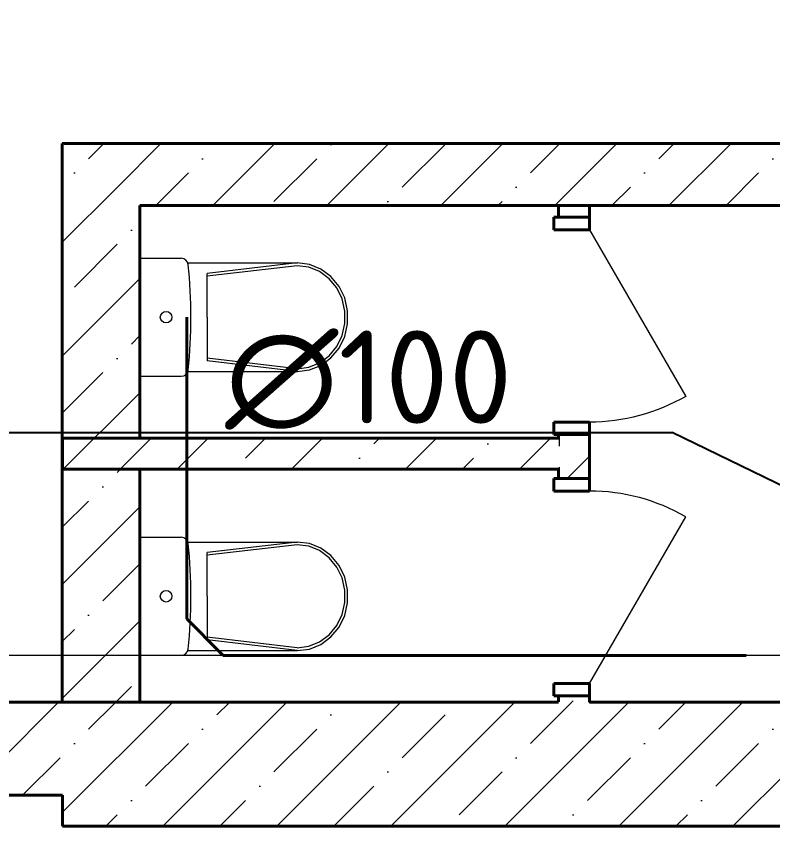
# Model space of a CAD drawing. Header units: feet. Extents: x -10410 to 374725, y -46422 to 88923.
# Drawn here: x 11671 to 14110, y 45212 to 47846 of the extents above; entities that cross this region are included whole.
import ezdxf
from ezdxf import colors
from ezdxf.entities.mleader import LeaderData, LeaderLine
from ezdxf.enums import TextEntityAlignment as Align
from ezdxf.math import Vec2, Vec3

# ---------------------------------------------------------------- set-up
doc = ezdxf.new("R2010")
doc.units = ezdxf.units.FT
doc.header["$MEASUREMENT"] = 0
doc.set_wipeout_variables(frame=1)
doc.linetypes.add('Wipeout_Contour', pattern=[1000, 0, -1000])
doc.linetypes.add('Штрихпунктирная', pattern=[670.277762, 352.777767, -176.388884, 0, -141.111112])
for name, color, linetype in [('Двери ArchiCAD', 7, 'Continuous'), ('Интерьер - Мебель', 7, 'Continuous'), ('Конструктив - Стены Несущие', 7, 'Continuous'), ('Элемент Модели - Оси', 7, 'Continuous')]:
    doc.layers.add(name, color=color, linetype=linetype)
for name, color, linetype, lineweight in [('Двери ArchiCAD_Ном._пера__1', 7, 'Continuous', 20), ('Двери ArchiCAD_Ном._пера__21', 7, 'Continuous', 40), ('Двери ArchiCAD_Ном._пера__74', 255, 'Continuous', 0), ('Интерьер - Мебель_Ном._пера__2', 8, 'Continuous', 20), ('канализация', 30, 'Continuous', 40), ('Конструктив - Стены Несущие_Ном._пера__21', 7, 'Continuous', 40), ('Элемент Модели - Оси_Ном._пера__1', 7, 'Continuous', 20)]:
    doc.layers.add(name, color=color, linetype=linetype, lineweight=lineweight)
doc.layers.add('Конструктив - Стены Несущие_Ном._пера__170', color=7, linetype='Continuous', lineweight=5, true_color=0x9f9f00)
doc.layers.add('Элемент Модели - Оси_Ном._пера__94', color=7, linetype='Continuous', lineweight=5, true_color=0xdc4f00)
doc.styles.get("Standard").update_dxf_attribs({"font": 'isocpeur.ttf'})
doc.styles.add('СГЕНЕРИР_СТИЛЬ_1', font='arial.ttf')
pattern_1 = [(45, (0, 0), (-183.8478, 183.8478), []), (45, (-91.92, 91.92), (-183.8478, 183.8478), [195, -65, 0, -65])]

# ---------------------------------------------------------------- blocks, each defined once
blk = doc.blocks.new('Стена_14', base_point=(0, 3400))
at = {"color": 254, "linetype": 'Wipeout_Contour', "lineweight": 0, "ltscale": 54910.805733}
blk.add_wipeout([(7795.6, 3400), (7795.6, 3300), (7795.6, 3185), (7795.6, 3100), (10051.3, 3100), (10051.3, 3400)], dxfattribs=at).dxf.layer = 'Конструктив - Стены Несущие'
at = {"layer": 'Конструктив - Стены Несущие_Ном._пера__170', "linetype": 'Continuous'}
h = blk.add_hatch(dxfattribs=at)
h.set_pattern_fill('ЖЕЛЕЗОБЕТОН', color=256, style=0, pattern_type=2)
h.set_pattern_definition(pattern_1)
h.paths.add_polyline_path([(7795.6, 3400), (7795.6, 3300), (7795.6, 3185), (7795.6, 3100), (10051.3, 3100), (10051.3, 3400)])
at = {"layer": 'Конструктив - Стены Несущие_Ном._пера__21', "linetype": 'Continuous', "flags": 128}
for points in [[(10051.3, 3400), (7795.6, 3400)], [(7795.6, 3100), (10051.3, 3100)]]:
    blk.add_lwpolyline(points, dxfattribs=at)
blk = doc.blocks.new('Однопольная Дверь 18_4')
at = {"layer": 'Двери ArchiCAD_Ном._пера__1', "linetype": 'Continuous'}
blk.add_line((410, 0), (-300.1, 410), dxfattribs=at)
at = {"layer": 'Двери ArchiCAD_Ном._пера__21', "linetype": 'Continuous'}
for p, q in [((-450, 0), (-487, 0)), ((-410, 0), (-450, 0)), ((-450, 0), (-450, -115)), ((-450, 0), (-450, -115)), ((-410, -115), (-410, 0)), ((450, 0), (410, 0)), ((410, 0), (410, -115)), ((450, -115), (450, 0)), ((450, 0), (450, -115)), ((450, 0), (487, 0)), ((-450, -115), (-410, -115)), ((-450, -115), (-450, -200)), ((410, -115), (450, -115)), ((450, -115), (450, -200)), ((-450, -200), (-487, -200)), ((450, -200), (487, -200))]:
    blk.add_line(p, q, dxfattribs=at)
at = {"layer": 'Двери ArchiCAD_Ном._пера__74', "linetype": 'Continuous'}
blk.add_arc((410, 0), 820, 150, 180, dxfattribs=at)
blk = doc.blocks.new('Стена_18', base_point=(10050.3, 5100))
at = {"color": 254, "linetype": 'Wipeout_Contour', "lineweight": 0, "ltscale": 63914.330717}
blk.add_wipeout([(10050.3, 5200), (10300.3, 5000), (12734.8, 5000), (12734.8, 5085), (12734.8, 5200)], dxfattribs=at).dxf.layer = 'Конструктив - Стены Несущие'
at = {"color": 254, "linetype": 'Wipeout_Contour', "lineweight": 0, "ltscale": 73093.216218}
blk.add_wipeout([(13800, 5200), (13634.8, 5200), (13634.8, 5085), (13634.8, 5000), (13800, 5000)], dxfattribs=at).dxf.layer = 'Конструктив - Стены Несущие'
at = {"layer": 'Конструктив - Стены Несущие_Ном._пера__170', "linetype": 'Continuous'}
h = blk.add_hatch(dxfattribs=at)
h.set_pattern_fill('ЖЕЛЕЗОБЕТОН', color=256, style=0, pattern_type=2)
h.set_pattern_definition(pattern_1)
h.paths.add_polyline_path([(10050.3, 5200), (10300.3, 5000), (12734.8, 5000), (12734.8, 5085), (12734.8, 5200)])
h = blk.add_hatch(dxfattribs=at)
h.set_pattern_fill('ЖЕЛЕЗОБЕТОН', color=256, style=0, pattern_type=2)
h.set_pattern_definition(pattern_1)
h.paths.add_polyline_path([(13800, 5200), (13634.8, 5200), (13634.8, 5085), (13634.8, 5000), (13800, 5000)])
at = {"layer": 'Конструктив - Стены Несущие_Ном._пера__21', "linetype": 'Continuous'}
for p, q in [((12734.8, 5200), (12697.8, 5200)), ((12734.8, 5200), (12734.8, 5085)), ((13634.8, 5200), (13671.8, 5200)), ((13634.8, 5200), (13634.8, 5085)), ((12734.8, 5085), (12734.8, 5000)), ((13634.8, 5085), (13634.8, 5000)), ((12734.8, 5000), (12697.8, 5000)), ((13634.8, 5000), (13671.8, 5000))]:
    blk.add_line(p, q, dxfattribs=at)
at = {"layer": 'Конструктив - Стены Несущие_Ном._пера__21', "linetype": 'Continuous', "flags": 128}
for points in [[(12734.8, 5200), (10050.3, 5200)], [(13800, 5200), (13634.8, 5200)], [(10300.3, 5000), (12734.8, 5000)], [(13634.8, 5000), (13800, 5000)]]:
    blk.add_lwpolyline(points, dxfattribs=at)
at = {"layer": 'Двери ArchiCAD', "linetype": 'Continuous', "xscale": -1, "zscale": 1000}
blk.add_blockref('Однопольная Дверь 18_4', (13184.8, 5200), dxfattribs=at)
blk = doc.blocks.new('Стена_19', base_point=(10050.3, 3400))
at = {"color": 254, "linetype": 'Wipeout_Contour', "lineweight": 0, "ltscale": 44222.295444}
blk.add_wipeout([(10300.3, 3400), (10300.3, 5000), (10050.3, 5200), (10050.3, 3400)], dxfattribs=at).dxf.layer = 'Конструктив - Стены Несущие'
at = {"layer": 'Конструктив - Стены Несущие_Ном._пера__170', "linetype": 'Continuous'}
h = blk.add_hatch(dxfattribs=at)
h.set_pattern_fill('ЖЕЛЕЗОБЕТОН', color=256, style=0, pattern_type=2)
h.set_pattern_definition(pattern_1)
h.paths.add_polyline_path([(10300.3, 3400), (10300.3, 5000), (10050.3, 5200), (10050.3, 3400)])
at = {"layer": 'Конструктив - Стены Несущие_Ном._пера__21', "linetype": 'Continuous', "flags": 128}
for points in [[(10050.3, 5200), (10050.3, 3400)], [(10300.3, 3400), (10300.3, 5000)]]:
    blk.add_lwpolyline(points, dxfattribs=at)
blk = doc.blocks.new('Однопольная Дверь 18_5')
at = {"layer": 'Двери ArchiCAD_Ном._пера__1', "linetype": 'Continuous'}
blk.add_line((310, 0), (-226.9, 310), dxfattribs=at)
at = {"layer": 'Двери ArchiCAD_Ном._пера__21', "linetype": 'Continuous'}
for p, q in [((-350, 0), (-387, 0)), ((-310, 0), (-350, 0)), ((-350, 0), (-350, -115)), ((-350, 0), (-350, -100)), ((-310, -115), (-310, 0)), ((350, 0), (310, 0)), ((310, 0), (310, -115)), ((350, -115), (350, 0)), ((350, 0), (350, -100)), ((350, 0), (387, 0)), ((-350, -100), (-387, -100)), ((350, -100), (387, -100)), ((-350, -115), (-310, -115)), ((310, -115), (350, -115))]:
    blk.add_line(p, q, dxfattribs=at)
at = {"layer": 'Двери ArchiCAD_Ном._пера__74', "linetype": 'Continuous'}
blk.add_arc((310, 0), 620, 150, 180, dxfattribs=at)
blk = doc.blocks.new('Стена_22', base_point=(11700.2, 5000))
at = {"color": 254, "linetype": 'Wipeout_Contour', "lineweight": 0, "ltscale": 50865.845381}
blk.add_wipeout([(11650.2, 4962.3), (11750.2, 4962.3), (11750.2, 5000), (11650.2, 5000)], dxfattribs=at).dxf.layer = 'Конструктив - Стены Несущие'
at = {"color": 254, "linetype": 'Wipeout_Contour', "lineweight": 0, "ltscale": 49713.883651}
blk.add_wipeout([(11750.2, 4262.3), (11650.2, 4262.3), (11650.2, 4120.2), (11750.2, 4120.2)], dxfattribs=at).dxf.layer = 'Конструктив - Стены Несущие'
at = {"color": 254, "linetype": 'Wipeout_Contour', "lineweight": 0, "ltscale": 48748.299686}
blk.add_wipeout([(11650.2, 3400), (11750.2, 3400), (11750.2, 3420.2), (11650.2, 3420.2)], dxfattribs=at).dxf.layer = 'Конструктив - Стены Несущие'
at = {"layer": 'Конструктив - Стены Несущие_Ном._пера__170', "linetype": 'Continuous'}
h = blk.add_hatch(dxfattribs=at)
h.set_pattern_fill('ЖЕЛЕЗОБЕТОН', color=256, style=0, pattern_type=2)
h.set_pattern_definition(pattern_1)
h.paths.add_polyline_path([(11650.2, 4962.3), (11750.2, 4962.3), (11750.2, 5000), (11650.2, 5000)])
h = blk.add_hatch(dxfattribs=at)
h.set_pattern_fill('ЖЕЛЕЗОБЕТОН', color=256, style=0, pattern_type=2)
h.set_pattern_definition(pattern_1)
h.paths.add_polyline_path([(11750.2, 4262.3), (11650.2, 4262.3), (11650.2, 4120.2), (11750.2, 4120.2)])
h = blk.add_hatch(dxfattribs=at)
h.set_pattern_fill('ЖЕЛЕЗОБЕТОН', color=256, style=0, pattern_type=2)
h.set_pattern_definition(pattern_1)
h.paths.add_polyline_path([(11650.2, 3400), (11750.2, 3400), (11750.2, 3420.2), (11650.2, 3420.2)])
at = {"layer": 'Конструктив - Стены Несущие_Ном._пера__21', "linetype": 'Continuous'}
for p, q in [((11650.2, 4962.3), (11650.2, 4999.3)), ((11750.2, 4962.3), (11750.2, 4999.3)), ((11750.2, 4962.3), (11650.2, 4962.3)), ((11650.2, 4262.3), (11650.2, 4225.3)), ((11750.2, 4262.3), (11650.2, 4262.3)), ((11750.2, 4262.3), (11750.2, 4225.3)), ((11650.2, 4120.2), (11650.2, 4157.2)), ((11750.2, 4120.2), (11750.2, 4157.2)), ((11750.2, 4120.2), (11650.2, 4120.2)), ((11650.2, 3420.2), (11650.2, 3383.2)), ((11750.2, 3420.2), (11650.2, 3420.2)), ((11750.2, 3420.2), (11750.2, 3383.2))]:
    blk.add_line(p, q, dxfattribs=at)
at = {"layer": 'Конструктив - Стены Несущие_Ном._пера__21', "linetype": 'Continuous', "flags": 128}
for points in [[(11650.2, 5000), (11650.2, 4962.3)], [(11750.2, 5000), (11650.2, 5000)], [(11750.2, 4962.3), (11750.2, 5000)], [(11650.2, 4262.3), (11650.2, 4250.2)], [(11750.2, 4120.2), (11750.2, 4262.3)], [(11650.2, 4150.2), (11650.2, 4120.2)], [(11650.2, 3420.2), (11650.2, 3400)], [(11750.2, 3400), (11750.2, 3420.2)]]:
    blk.add_lwpolyline(points, dxfattribs=at)
at = {"layer": 'Двери ArchiCAD', "linetype": 'Continuous', "xscale": -1, "zscale": 1000, "rotation": 270}
blk.add_blockref('Однопольная Дверь 18_5', (11750.2, 4612.3), dxfattribs=at)
at = {"layer": 'Двери ArchiCAD', "linetype": 'Continuous', "zscale": 1000, "rotation": 270}
blk.add_blockref('Однопольная Дверь 18_5', (11750.2, 3770.2), dxfattribs=at)
blk = doc.blocks.new('Стена_23', base_point=(10051.3, 4200.2))
at = {"color": 254, "linetype": 'Wipeout_Contour', "lineweight": 0, "ltscale": 46556.086512}
blk.add_wipeout([(10051.3, 4150.2), (11650.2, 4150.2), (11650.2, 4250.2), (10051.3, 4250.2)], dxfattribs=at).dxf.layer = 'Конструктив - Стены Несущие'
at = {"layer": 'Конструктив - Стены Несущие_Ном._пера__170', "linetype": 'Continuous'}
h = blk.add_hatch(dxfattribs=at)
h.set_pattern_fill('ЖЕЛЕЗОБЕТОН', color=256, style=0, pattern_type=2)
h.set_pattern_definition(pattern_1)
h.paths.add_polyline_path([(10051.3, 4150.2), (11650.2, 4150.2), (11650.2, 4250.2), (10051.3, 4250.2)])
at = {"layer": 'Конструктив - Стены Несущие_Ном._пера__21', "linetype": 'Continuous', "flags": 128}
for points in [[(11650.2, 4250.2), (10051.3, 4250.2)], [(10051.3, 4250.2), (10051.3, 4150.2)], [(10051.3, 4150.2), (11650.2, 4150.2)]]:
    blk.add_lwpolyline(points, dxfattribs=at)
blk = doc.blocks.new('Стена_29', base_point=(10051.3, 3400))
at = {"color": 254, "linetype": 'Wipeout_Contour', "lineweight": 0, "ltscale": 50799.597504}
blk.add_wipeout([(10051.3, 3000), (14300, 3000), (14700, 3400), (10051.3, 3400)], dxfattribs=at).dxf.layer = 'Конструктив - Стены Несущие'
at = {"layer": 'Конструктив - Стены Несущие_Ном._пера__170', "linetype": 'Continuous'}
h = blk.add_hatch(dxfattribs=at)
h.set_pattern_fill('ЖЕЛЕЗОБЕТОН', color=256, style=0, pattern_type=2)
h.set_pattern_definition(pattern_1)
h.paths.add_polyline_path([(10051.3, 3000), (14300, 3000), (14700, 3400), (10051.3, 3400)])
at = {"layer": 'Конструктив - Стены Несущие_Ном._пера__21', "linetype": 'Continuous', "flags": 128}
for points in [[(11650.2, 3400), (10051.3, 3400)], [(13800, 3400), (11750.2, 3400)], [(14700, 3400), (14200, 3400)], [(10051.3, 3100), (10051.3, 3000)], [(10051.3, 3000), (14300, 3000)]]:
    blk.add_lwpolyline(points, dxfattribs=at)
blk = doc.blocks.new('Символ Унитаза 18')
at = {"layer": 'Интерьер - Мебель_Ном._пера__2', "linetype": 'Continuous'}
for p, q in [((0, 0), (0, 380)), ((0, 380), (132.4, 380)), ((153.6, 364.9), (506.8, 364.9)), ((506.3, 364.9), (215.7, 330.9)), ((506.3, 356), (215.7, 322)), ((545.4, 360), (506.3, 364.9)), ((543.3, 351.2), (506.3, 356)), ((578.2, 337), (543.3, 351.2)), ((582.3, 345.1), (545.4, 360)), ((614.8, 321.1), (582.3, 345.1)), ((215.7, 190), (215.7, 330.9)), ((608.9, 314.3), (578.2, 337)), ((641, 289.5), (614.8, 321.1)), ((633.6, 284.3), (608.9, 314.3)), ((650.9, 248.9), (633.6, 284.3)), ((659.4, 252.1), (641, 289.5)), ((659.9, 210), (650.9, 248.9)), ((668.8, 211.1), (659.4, 252.1)), ((668.8, 168.9), (668.8, 211.1)), ((215.7, 190), (215.7, 49.1)), ((659.9, 170), (659.9, 210)), ((650.9, 131.1), (659.9, 170)), ((659.4, 127.9), (668.8, 168.9)), ((633.6, 95.7), (650.9, 131.1)), ((641, 90.5), (659.4, 127.9)), ((608.9, 65.7), (633.6, 95.7)), ((614.8, 58.9), (641, 90.5)), ((506.3, 24), (215.7, 58)), ((578.2, 43), (608.9, 65.7)), ((582.3, 34.9), (614.8, 58.9)), ((506.3, 15.1), (215.7, 49.1)), ((506.3, 24), (543.3, 28.8)), ((543.3, 28.8), (578.2, 43)), ((545.4, 20), (582.3, 34.9)), ((153.8, 15.1), (506.8, 15.1)), ((506.3, 15.1), (545.4, 20)), ((0, 0), (132.4, 0))]:
    blk.add_line(p, q, dxfattribs=at)
for centre, major_axis, start_param, end_param in [((132.4, 357.9), (22.3, 0), 0.100415, 1.570796), ((-1479.8, 190), (1643.4, 0), 6.178217, 6.388032), ((132.4, 22.1), (22.3, 0), 4.712389, 6.173785)]:
    blk.add_ellipse(centre, major_axis=major_axis, ratio=0.989247, start_param=start_param, end_param=end_param, dxfattribs=at)
blk.add_ellipse((83.6, 190), major_axis=(18.7, 0), ratio=0.989247, dxfattribs=at)
blk = doc.blocks.new('Стандартный Маркер Сетки_2')
at = {"layer": 'Элемент Модели - Оси_Ном._пера__94', "linetype": 'Штрихпунктирная'}
blk.add_line((1000, 0), (17700, 0), dxfattribs=at)
at = {"layer": 'Элемент Модели - Оси_Ном._пера__1', "style": 'СГЕНЕРИР_СТИЛЬ_1'}
blk.add_attdef('AC_MarkerText_1', text='', height=350, dxfattribs=at).set_placement((-500, 20.0005), align=Align.MIDDLE_CENTER)

msp = doc.modelspace()

# ---------------------------------------------------------------- linework, layer by layer
at = {"layer": 'канализация'}
for p, q in [((12220.58226, 45903.94172), (12329.49654, 45794.17913)), ((12329.49654, 45794.17913), (12337.86023, 45785.75029)), ((12620.0544, 45785.75029), (12337.86023, 45785.75029))]:
    msp.add_line(p, q, dxfattribs=at)

# ---------------------------------------------------------------- block references
at = {"layer": 'Конструктив - Стены Несущие'}
for name, p in [('Стена_18', (11819.58156, 47335.78944)), ('Стена_14', (1769.27818, 45635.75029))]:
    msp.add_blockref(name, p, dxfattribs=at)

# ---------------------------------------------------------------- texts
at = {"layer": 'канализация'}
msp.add_text('∅100', height=300, dxfattribs=at).set_placement((12344.49672, 46533.48283))

# ---------------------------------------------------------------- next in the draw order: block references
at = {"layer": 'Конструктив - Стены Несущие'}
for name, p in [('Стена_19', (11819.58156, 45635.75029)), ('Стена_22', (13469.52724, 47235.78944))]:
    msp.add_blockref(name, p, dxfattribs=at)

# ---------------------------------------------------------------- next in the draw order: linework, layer by layer
at = {"layer": 'канализация', "linetype": 'ByBlock', "lineweight": -2}
msp.add_line((13785.60538, 46504.28798), (13785.24538, 46504.28798), dxfattribs=at)
at = {"layer": 'канализация', "color": 1, "lineweight": 5}
msp.add_line((19969.04062, 45785.80174), (4038.868, 45785.80174), dxfattribs=at)
at = {"layer": 'канализация'}
msp.add_line((12337.86023, 45785.75029), (14024.05278, 45785.75029), dxfattribs=at)
at = {"layer": 'канализация', "linetype": 'ByBlock', "lineweight": -2}
for points in [[(11505.15538, 46504.28798), (13785.24538, 46504.28798)], [(15266.92836, 45785.82884), (13785.60538, 46504.28798)]]:
    msp.add_lwpolyline(points, dxfattribs=at)

# ---------------------------------------------------------------- next in the draw order: block references
at = {"layer": 'Интерьер - Мебель', "color": 214, "linetype": 'Continuous', "lineweight": 20, "zscale": 1000}
for p in [(12070.58156, 46686.09079), (12070.58156, 45786.83871)]:
    msp.add_blockref('Символ Унитаза 18', p, dxfattribs=at)
at = {"layer": 'Конструктив - Стены Несущие'}
for name, p in [('Стена_23', (11820.58156, 46435.98319)), ('Стена_29', (11820.58156, 45635.75029))]:
    msp.add_blockref(name, p, dxfattribs=at)

# ---------------------------------------------------------------- next in the draw order: linework, layer by layer
at = {"layer": 'канализация'}
msp.add_line((12220.58226, 46876.09074), (12220.58226, 45903.94172), dxfattribs=at)

# ---------------------------------------------------------------- next in the draw order: block references
at = {"layer": 'Элемент Модели - Оси', "color": 8, "linetype": 'Continuous', "lineweight": 20, "zscale": 1000}
msp.add_blockref('Стандартный Маркер Сетки_2', (-2230.72182, 45635.75029), dxfattribs=at)

# ---------------------------------------------------------------- next in the draw order: leaders
at = {"layer": 'канализация', "lineweight": 5}
ml = msp.add_multileader_mtext('Standard', dxfattribs=at)
ml.set_content('Пр.%%C100', color=256)
ml.set_leader_properties(lineweight=5)
ml.build(insert=Vec2(0, 0))
ml.multileader.update_dxf_attribs({"text_left_attachment_type": 6, "text_right_attachment_type": 6, "dogleg_length": 0.36, "arrow_head_size": 50})
ctx = ml.context
ctx.base_point, ctx.char_height, ctx.arrow_head_size, ctx.landing_gap_size, ctx.plane_origin = Vec3(13234.73877, 44706.2141), 300, 50, 50, Vec3(14884.10528, 45998.26577)
ctx.left_attachment, ctx.right_attachment, ctx.text_align_type = 6, 6, 2
notes = []
notes.append((ctx, [(0, (1, 1, 0), (14655.09877, 44706.2141), (-1, 0), 0.36, [(0, [(15522.34601, 45783.77638)], 0, [])])]))
ctx.mtext.insert, ctx.mtext.width, ctx.mtext.alignment, ctx.mtext.flow_direction = Vec3(14604.73877, 45096.2141), 785.9034504, 3, 5
for ctx, leaders in notes:
    for number, flags, end, landing, length, lines in leaders:
        leader = LeaderData()
        leader.index, (leader.has_last_leader_line, leader.has_dogleg_vector, leader.attachment_direction) = number, flags
        leader.last_leader_point, leader.dogleg_vector, leader.dogleg_length = Vec3(end), Vec3(landing), length
        for number, points, colour, breaks in lines:
            line = LeaderLine()
            line.index, line.vertices, line.color, line.breaks = number, Vec3.list(points), colors.encode_raw_color(colour), breaks
            leader.lines.append(line)
        ctx.leaders.append(leader)

doc.saveas('drawing.dxf')
